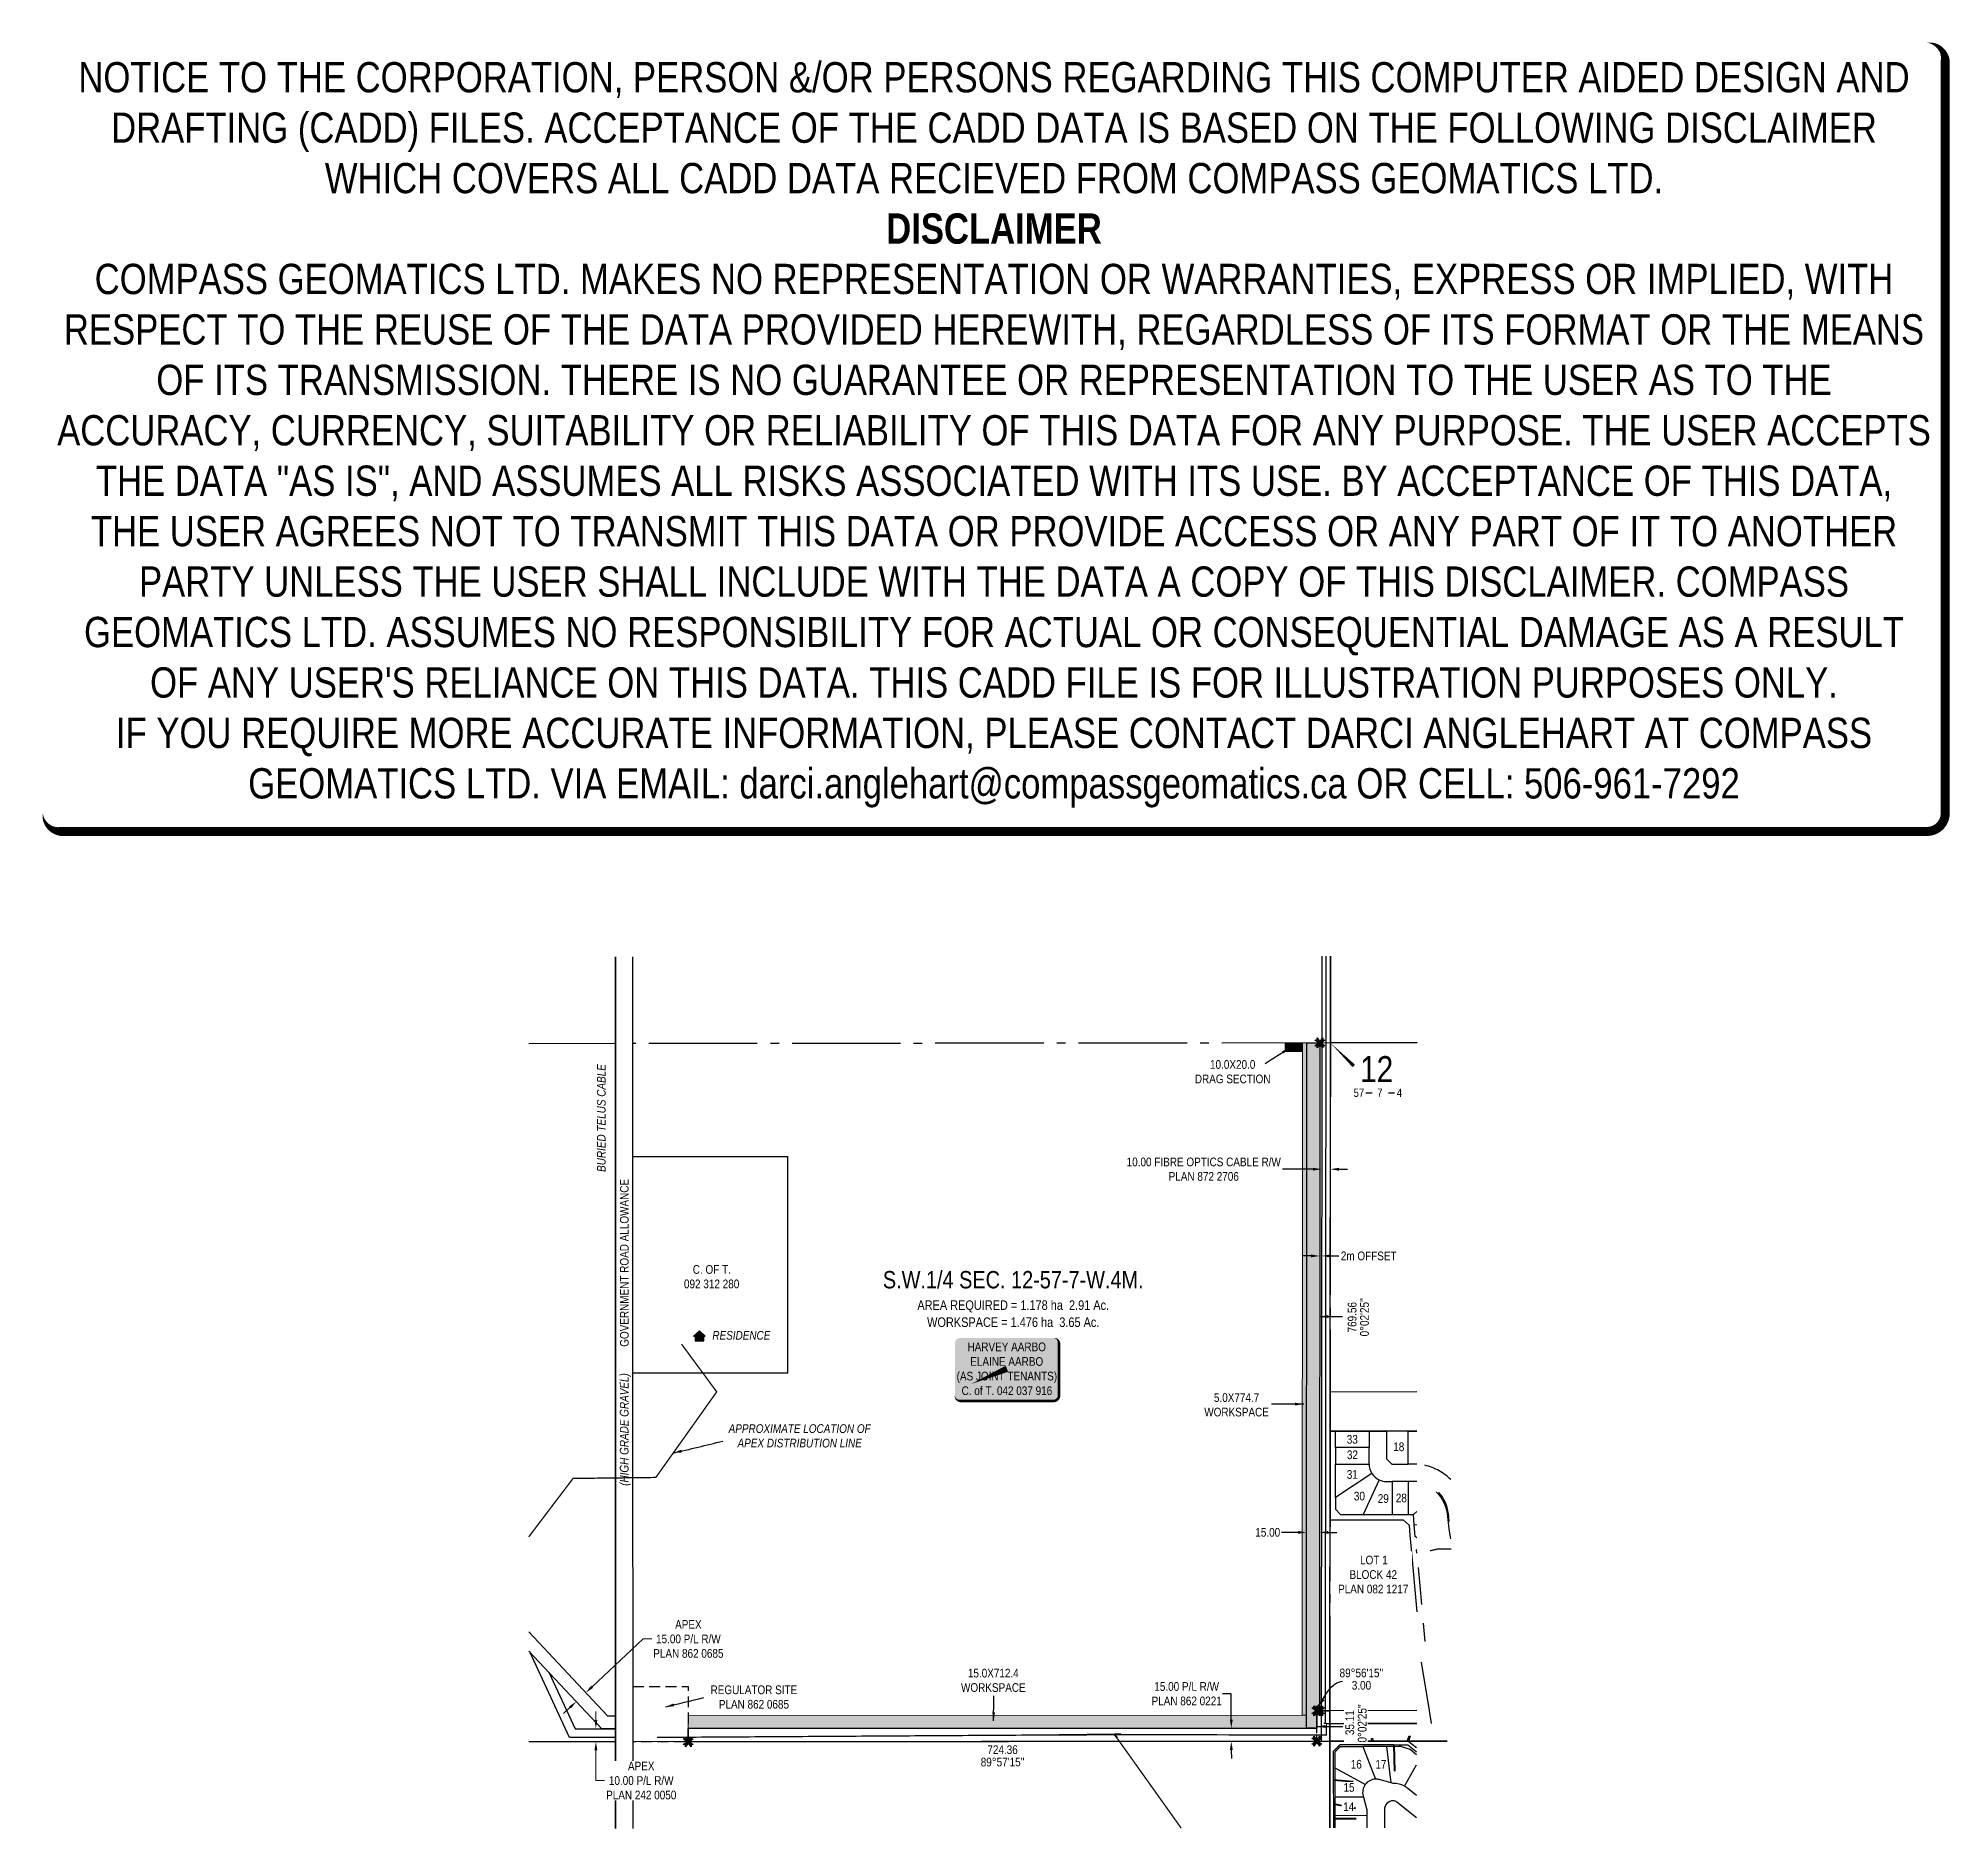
# Model space of a CAD drawing. Extents: x 504515 to 506717, y 5972761 to 5974825.
import ezdxf
from ezdxf.enums import TextEntityAlignment as Align

# ---------------------------------------------------------------- set-up
doc = ezdxf.new("R2010")
doc.units = 0
doc.header["$LTSCALE"] = 5
doc.header["$PDSIZE"] = 0.5
for name, pattern in [('0', [1, 1, 0]), ('DASHDOT', [25.4, 12.7, -6.35, 0, -6.35]), ('foc-ACCESSROAD', [3.75, 2.5, -1.25]), ('foc-QUARTERLINE', [33, 25, -3, 2, -3]), ('foc-TRAV', [1.875, 1.25, -0.625])]:
    doc.linetypes.add(name, pattern=pattern)
doc.layers.get('Defpoints').update_dxf_attribs({"color": 9})
for name, color, linetype in [('10', 1, 'Continuous'), ('9', 3, 'Continuous'), ('AS-RESIDENCE', 14, 'Continuous'), ('AS-TELEPHONE-T', 224, 'Continuous'), ('AS-TELUS', 224, 'foc-TEL'), ('C-RW', 13, 'Continuous'), ('C-SYMBOL', 7, 'Continuous'), ('CG-NOTES', 7, 'Continuous'), ('F-RW', 190, 'Continuous'), ('F-WS', 190, 'foc-ACCESSROAD'), ('L-AREAREQUIRED', 7, 'Continuous'), ('L-AREAWORK', 5, 'Continuous'), ('L-BD1', 253, 'Continuous'), ('L-MON', 1, 'Continuous'), ('L-ROAD-T', 7, 'Continuous'), ('L-SEC', 7, 'Continuous'), ('L-SECLBL', 7, 'Continuous'), ('L-SECQ', 8, 'foc-QUARTERLINE'), ('L-TITLEDB', 4, 'Continuous'), ('L-TITLEDB-T', 4, 'Continuous'), ('P-APEX RECON-TWS-H', 111, 'Continuous'), ('P-PROPOSED', 10, 'Continuous'), ('P-PROPOSED-H', 21, 'Continuous'), ('P-TRAV', 4, 'foc-TRAV'), ('P-TXT', 4, 'Continuous')]:
    doc.layers.add(name, color=color, linetype=linetype)
for name, color, linetype, lineweight in [('AS-RECON EXISTING', 151, 'DASHDOT', 40), ('F-RW-T', 190, 'Continuous', 9), ('F-WS-T', 190, 'Continuous', 9), ('P-APEX RECON-TWS-T', 104, 'Continuous', 9), ('T-TEXT', 48, 'Continuous', 18)]:
    doc.layers.add(name, color=color, linetype=linetype, lineweight=lineweight)
doc.layers.add('DISCLAIMER', color=7, linetype='Continuous', plot=False)
doc.styles.add('100L', font='ARIALN.TTF', dxfattribs={"height": 11})
doc.styles.add('175L', font='ARIALN.TTF', dxfattribs={"height": 20})
doc.styles.add('80', font='ARIALN.TTF', dxfattribs={"height": 10})
doc.styles.add('80CG', font='ARIALN.TTF', dxfattribs={"height": 10})
doc.styles.add('80L', font='ARIALN.TTF', dxfattribs={"height": 10})
doc.styles.add('80LS', font='ARIALNI.TTF', dxfattribs={"height": 10})
doc.styles.add('foc-LtypeFont', font='ARIALN.TTF', dxfattribs={"height": 7.35})
doc.styles.add('MtXpl_Arial_Narrow', font='ARIALNI.TTF')
doc.styles.add('SIMPLEX', font='ARIALN.TTF')
doc.linetypes.add('foc-TEL', pattern='A,2,-1,["T",foc-LtypeFont,S=0.2,R=0,X=-0.425,Y=-0.75],-1.24,8', length=12.24)
doc.dimstyles.new('Compass 5 000', dxfattribs={"dimscale": 5, "dimtxt": 9, "dimasz": 2, "dimexe": 0.2, "dimexo": 0.0625, "dimgap": 0.5, "dimtad": 0, "dimtih": 1, "dimtoh": 1, "dimzin": 0, "dimdsep": 46, "dimtxsty": '80CG', "dimcen": 0.1, "dimse1": 1, "dimse2": 1, "dimclrd": 256, "dimclrt": 256, "dimaunit": 1, "dimadec": 4, "dimazin": 0, "dimtfac": 0.06, "dimtofl": 0, "dimtmove": 0, "dimatfit": 1, "dimfxl": 0.2, "dimtolj": 1, "dimtzin": 0, "dimlwd": -1, "dimarcsym": 0})

# ---------------------------------------------------------------- blocks, each defined once
blk = doc.blocks.new('L-SECLBL')
at = {"layer": '9', "color": 7}
for p, q in [((-5.1, -27.8), (-12.3, -27.8)), ((20.7, -27.8), (13.5, -27.8))]:
    blk.add_line(p, q, dxfattribs=at)
at = {"layer": '10', "color": 2, "style": 'SIMPLEX'}
blk.add_attdef('SEC', text='', height=30, dxfattribs=at).set_placement((0, 0), align=Align.MIDDLE)
at = {"layer": '10', "color": 5, "style": '80L'}
blk.add_attdef('TWP', text='', height=9.5, dxfattribs=at).set_placement((-14.4, -27.4), align=Align.MIDDLE_RIGHT)
blk.add_attdef('RGE', text='', height=9.5, dxfattribs=at).set_placement((3.6, -27.4), align=Align.MIDDLE_CENTER)
blk.add_attdef('MER', text='', height=9.5, dxfattribs=at).set_placement((23.2, -27.4), align=Align.MIDDLE_LEFT)
blk = doc.blocks.new('*U372')
h = blk.add_hatch(color=59)
edge = h.paths.add_edge_path()
edge.add_line((-54, -37), (54, -37))
edge.add_arc((54, -31), 6, 270, 360)
edge.add_line((60, -31), (60, 29.5))
edge.add_arc((54, 29.5), 6, 0, 90)
edge.add_line((54, 35.5), (-54, 35.5))
edge.add_arc((-54, 29.5), 6, 90, 180)
edge.add_line((-60, 29.5), (-60, -31))
edge.add_arc((-54, -31), 6, 180, 270)
at = {"color": 1, "flags": 128}
blk.add_lwpolyline([(-54, -37, 3, 3, 0), (54, -37, 3, 3, 0.414214), (60, -31, 3, 3, 0), (60, 29.5, 3, 0, 0.414214), (54, 35.5, 0, 0, 0), (-54, 35.5, 0, 0, 0.414214), (-60, 29.5, 0, 0, 0), (-60, -31, 0, 3, 0.414214)], format="xyseb", close=True, dxfattribs=at)
blk.add_lwpolyline([(-41.1, -17.5, 0, 7.5, 0), (0, 0, 0, 0, 0)], format="xyseb", dxfattribs=at)
at = {"color": 1, "style": '80'}
blk.add_attdef('ENTER_TEXT_001', (-36, -5), '', height=10, dxfattribs=at)
blk = doc.blocks.new('*D432')
at = {"layer": 'Defpoints', "color": 0, "transparency": 16777216}
for p in [(505993.2, 5973522.2), (505993.2, 5973500.6), (506003.2, 5973500.6)]:
    blk.add_point(p, dxfattribs=at)
at = {"layer": 'L-TITLEDB-T', "transparency": 16777216}
for p, q in [((505983.2, 5973522.2), (505948.1, 5973522.2)), ((506013.2, 5973522.2), (506023.2, 5973522.2))]:
    blk.add_line(p, q, dxfattribs=at)
for points in [[(505983.2, 5973523.9), (505983.2, 5973520.6), (505993.2, 5973522.2)], [(506013.2, 5973523.9), (506013.2, 5973520.5), (506003.2, 5973522.2)]]:
    blk.add_solid(points, dxfattribs=at)
at = {"layer": 'L-TITLEDB-T', "transparency": 16777216, "insert": (505857.5, 5973522.2), "char_height": 10, "attachment_point": 5, "style": '80CG'}
blk.add_mtext('\\A1;10.00 FIBRE OPTICS CABLE R/W\\PPLAN 872 2706', dxfattribs=at)
blk = doc.blocks.new('*D433')
at = {"layer": 'Defpoints', "color": 0, "transparency": 16777216}
for p in [(505976.1, 5973346.4), (505991.1, 5973346.3), (505975.9, 5973103.9)]:
    blk.add_point(p, dxfattribs=at)
at = {"layer": 'P-TXT', "transparency": 16777216}
for p, q in [((505965.9, 5973103.9), (505947.1, 5973103.9)), ((506000.9, 5973103.9), (506010.9, 5973103.9))]:
    blk.add_line(p, q, dxfattribs=at)
for points in [[(505965.9, 5973105.6), (505965.9, 5973102.2), (505975.9, 5973103.9)], [(506000.9, 5973105.5), (506000.9, 5973102.2), (505990.9, 5973103.9)]]:
    blk.add_solid(points, dxfattribs=at)
at = {"layer": 'P-TXT', "transparency": 16777216, "insert": (505931.2, 5973103.9), "char_height": 10, "attachment_point": 5, "style": '80CG'}
blk.add_mtext('\\A1;15.00', dxfattribs=at)
blk = doc.blocks.new('res_occ')
for points in [[(0.1, 0.89), (-1.26, -0.37), (1.46, -0.37)], [(-0.9, -1.43), (1.1, -1.43), (1.1, -0.37), (-0.9, -0.37)]]:
    blk.add_hatch(color=14).paths.add_polyline_path(points)
at = {"color": 14}
for points in [[(0.1, 0.89), (-1.26, -0.37), (1.46, -0.37)], [(-0.9, -1.43), (1.1, -1.43), (1.1, -0.37), (-0.9, -0.37)]]:
    blk.add_lwpolyline(points, close=True, dxfattribs=at)
blk = doc.blocks.new('TEMP')
h = blk.add_hatch(color=255)
h.dxf.hatch_style = 1
h.paths.add_polyline_path([(0, 0.25), (-0.67, 1.15), (-0.67, 0.67), (-1.15, 0.67), (-0.25, 0), (-1.15, -0.67), (-0.67, -0.67), (-0.67, -1.15), (0, -0.25), (0.67, -1.15), (0.67, -0.67), (1.15, -0.67), (0.25, 0), (1.15, 0.67), (0.67, 0.67), (0.67, 1.15)])
h.paths.add_polyline_path([(0.57, 0.85), (0.57, 0.57), (0.85, 0.57), (0.08, 0), (0.85, -0.57), (0.57, -0.57), (0.57, -0.85), (0, -0.08), (-0.57, -0.85), (-0.57, -0.57), (-0.85, -0.57), (-0.08, 0), (-0.85, 0.57), (-0.57, 0.57), (-0.57, 0.85), (0, 0.08)], flags=16)
h = blk.add_hatch(color=1)
h.dxf.hatch_style = 1
h.paths.add_polyline_path([(0, 0.08), (-0.57, 0.85), (-0.57, 0.57), (-0.85, 0.57), (-0.08, 0), (-0.85, -0.57), (-0.57, -0.57), (-0.57, -0.85), (0, -0.08), (0.57, -0.85), (0.57, -0.57), (0.85, -0.57), (0.08, 0), (0.85, 0.57), (0.57, 0.57), (0.57, 0.85)])
at = {"color": 1}
for p, q in [((-0.08, 0), (0.08, 0)), ((0, 0.08), (0, -0.08))]:
    blk.add_line(p, q, dxfattribs=at)
at = {"color": 255, "flags": 128}
blk.add_lwpolyline([(-0.25, 0), (-1.15, 0.67), (-0.67, 0.67), (-0.67, 1.15), (0, 0.25), (0.67, 1.15), (0.67, 0.67), (1.15, 0.67), (0.25, 0), (1.15, -0.67), (0.67, -0.67), (0.67, -1.15), (0, -0.25), (-0.67, -1.15), (-0.67, -0.67), (-1.15, -0.67)], close=True, dxfattribs=at)
at = {"color": 1, "flags": 128}
blk.add_lwpolyline([(-0.08, 0), (-0.85, 0.57), (-0.57, 0.57), (-0.57, 0.85), (0, 0.08), (0.57, 0.85), (0.57, 0.57), (0.85, 0.57), (0.08, 0), (0.85, -0.57), (0.57, -0.57), (0.57, -0.85), (0, -0.08), (-0.57, -0.85), (-0.57, -0.57), (-0.85, -0.57)], close=True, dxfattribs=at)
blk = doc.blocks.new('*D435')
at = {"layer": 'Defpoints', "color": 0, "transparency": 16777216}
for p in [(505145.7, 5972919.2), (505149.8, 5972914.9), (505138.8, 5972904.7)]:
    blk.add_point(p, dxfattribs=at)
at = {"layer": 'F-RW-T', "transparency": 16777216}
for p, q in [((505153, 5972926.1), (505211.7, 5972981.1)), ((505211.7, 5972981.1), (505221.7, 5972981.1)), ((505127.5, 5972902.1), (505120.2, 5972895.3))]:
    blk.add_line(p, q, dxfattribs=at)
for points in [[(505126.4, 5972903.3), (505128.7, 5972900.9), (505134.8, 5972909)], [(505151.9, 5972927.3), (505154.2, 5972924.8), (505145.7, 5972919.2)]]:
    blk.add_solid(points, dxfattribs=at)
at = {"layer": 'F-RW-T', "transparency": 16777216, "insert": (505263.9, 5972981.1), "char_height": 10, "attachment_point": 5, "style": '80CG'}
blk.add_mtext('\\A1;APEX\\P15.00 P/L R/W\\PPLAN 862 0685', dxfattribs=at)
blk = doc.blocks.new('*D436')
at = {"layer": 'Defpoints', "color": 0, "transparency": 16777216}
for p in [(505149.2, 5972877.7), (505149.2, 5972862.7), (505157.4, 5972862.7)]:
    blk.add_point(p, dxfattribs=at)
at = {"layer": 'F-RW-T', "transparency": 16777216}
for p, q in [((505157.4, 5972887.7), (505157.4, 5972897.7)), ((505157.4, 5972852.7), (505157.4, 5972818)), ((505157.4, 5972818), (505167.4, 5972818))]:
    blk.add_line(p, q, dxfattribs=at)
for points in [[(505159, 5972887.7), (505155.7, 5972887.7), (505157.4, 5972877.7)], [(505159.1, 5972852.7), (505155.7, 5972852.7), (505157.4, 5972862.7)]]:
    blk.add_solid(points, dxfattribs=at)
at = {"layer": 'F-RW-T', "transparency": 16777216, "insert": (505209.6, 5972818), "char_height": 10, "attachment_point": 5, "style": '80CG', "bg_fill": 3, "box_fill_scale": 1.1, "bg_fill_color": 256, "bg_fill_true_color": 13158600, "bg_fill_transparency": 0}
blk.add_mtext('\\A1;APEX\\P10.00 P/L R/W\\PPLAN 242 0050', dxfattribs=at)
blk = doc.blocks.new('*D437')
at = {"layer": 'Defpoints', "color": 0, "transparency": 16777216}
for p in [(505991.2, 5973441.9), (505993.2, 5973441.9), (505991.2, 5973422.3)]:
    blk.add_point(p, dxfattribs=at)
at = {"layer": 'L-TITLEDB-T', "transparency": 16777216}
for p, q in [((505981.2, 5973422.3), (505971.2, 5973422.4)), ((506003.2, 5973422.3), (506013.2, 5973422.3))]:
    blk.add_line(p, q, dxfattribs=at)
for points in [[(505981.2, 5973424), (505981.2, 5973420.7), (505991.2, 5973422.3)], [(506003.2, 5973424), (506003.2, 5973420.7), (505993.2, 5973422.3)]]:
    blk.add_solid(points, dxfattribs=at)
at = {"layer": 'L-TITLEDB-T', "transparency": 16777216, "insert": (506047.5, 5973422.3), "char_height": 10, "attachment_point": 5, "style": '80CG'}
blk.add_mtext('\\A1;2m OFFSET', dxfattribs=at)
blk = doc.blocks.new('*D438')
at = {"layer": 'Defpoints', "color": 0, "transparency": 16777216}
for p in [(505855.4, 5972878.3), (505889.2, 5972878.3), (505855.4, 5972863.3)]:
    blk.add_point(p, dxfattribs=at)
at = {"layer": 'L-TITLEDB-T', "transparency": 16777216}
for p, q in [((505889.2, 5972918), (505879.2, 5972918)), ((505889.2, 5972888.3), (505889.2, 5972918)), ((505889.2, 5972853.3), (505889.3, 5972843.3))]:
    blk.add_line(p, q, dxfattribs=at)
for points in [[(505890.9, 5972888.3), (505887.6, 5972888.3), (505889.2, 5972878.3)], [(505890.9, 5972853.3), (505887.6, 5972853.3), (505889.2, 5972863.3)]]:
    blk.add_solid(points, dxfattribs=at)
at = {"layer": 'L-TITLEDB-T', "transparency": 16777216, "insert": (505837.8, 5972918), "char_height": 10, "attachment_point": 5, "style": '80CG'}
blk.add_mtext('\\A1;15.00 P/L R/W\\PPLAN 862 0221', dxfattribs=at)
blk = doc.blocks.new('Disclaimer_Legal')
at = {"layer": 'DISCLAIMER', "color": 254, "flags": 128}
blk.add_lwpolyline([(-3612.9, -1104.6, 37.5, 37.5, 0), (4096.1, -1104.6, 37.5, 37.5, 0.414214), (4171.1, -1029.6, 37.5, 37.5, 0), (4171.1, 2078.7, 37.5, 0, 0.414214), (4096.1, 2153.7, 0, 0, 0), (-3612.9, 2153.7, 0, 0, 0.414214), (-3687.9, 2078.7, 0, 0, 0), (-3687.9, -1029.6, 0, 37.5, 0.414214)], format="xyseb", close=True, dxfattribs=at)
at = {"layer": 'DISCLAIMER', "color": 254, "insert": (241.6, 533.9), "char_height": 125, "width": 7717.568, "attachment_point": 5, "style": '80'}
blk.add_mtext('NOTICE TO THE CORPORATION, PERSON &/OR PERSONS REGARDING THIS COMPUTER AIDED DESIGN AND DRAFTING (CADD) FILES. ACCEPTANCE OF THE CADD DATA IS BASED ON THE FOLLOWING DISCLAIMER WHICH COVERS ALL CADD DATA RECIEVED FROM COMPASS GEOMATICS LTD.\\P{\\fArial Narrow|b1|i0|c0|p34;DISCLAIMER}\\PCOMPASS GEOMATICS LTD. MAKES NO REPRESENTATION OR WARRANTIES, EXPRESS OR IMPLIED, WITH RESPECT TO THE REUSE OF THE DATA PROVIDED HEREWITH, REGARDLESS OF ITS FORMAT OR THE MEANS OF ITS TRANSMISSION. THERE IS NO GUARANTEE OR REPRESENTATION TO THE USER AS TO THE ACCURACY, CURRENCY, SUITABILITY OR RELIABILITY OF THIS DATA FOR ANY PURPOSE. THE USER ACCEPTS THE DATA "AS IS", AND ASSUMES ALL RISKS ASSOCIATED WITH ITS USE. BY ACCEPTANCE OF THIS DATA, THE USER AGREES NOT TO TRANSMIT THIS DATA OR PROVIDE ACCESS OR ANY PART OF IT TO ANOTHER PARTY UNLESS THE USER SHALL INCLUDE WITH THE DATA A COPY OF THIS DISCLAIMER. COMPASS GEOMATICS LTD. ASSUMES NO RESPONSIBILITY FOR ACTUAL OR CONSEQUENTIAL DAMAGE AS A RESULT OF ANY USER\'S RELIANCE ON THIS DATA. THIS CADD FILE IS FOR ILLUSTRATION PURPOSES ONLY.\\PIF YOU REQUIRE MORE ACCURATE INFORMATION, PLEASE CONTACT DARCI ANGLEHART AT COMPASS GEOMATICS LTD. VIA EMAIL: darci.anglehart@compassgeomatics.ca OR CELL: 506-961-7292', dxfattribs=at)

msp = doc.modelspace()

# ---------------------------------------------------------------- hatches: boundary and pattern name
at = {"layer": 'P-APEX RECON-TWS-H'}
h = msp.add_hatch(color=256, dxfattribs=at)
h.dxf.hatch_style = 1
h.paths.add_polyline_path([(505951.35, 5973667.627), (505971.34, 5973667.647), (505971.333, 5973657.652), (505951.343, 5973657.632), (505951.35, 5973667.661)])
h = msp.add_hatch(color=256, dxfattribs=at)
h.dxf.hatch_style = 1
h.paths.add_polyline_path([(505976.337, 5973667.652), (505975.797, 5972893.365), (505970.799, 5972893.361), (505971.34, 5973667.647)])
h = msp.add_hatch(color=256, dxfattribs=at)
h.dxf.hatch_style = 1
h.paths.add_polyline_path([(505263.772, 5972877.803), (505975.787, 5972878.373), (505975.797, 5972893.365), (505263.76, 5972892.796)])
at = {"layer": 'P-PROPOSED-H'}
h = msp.add_hatch(color=256, dxfattribs=at)
h.dxf.hatch_style = 1
h.paths.add_polyline_path([(505991.33, 5973667.667), (505990.793, 5972898.488), (505987.805, 5972898.485), (505987.791, 5972878.382), (505975.787, 5972878.373), (505976.337, 5973667.652)])

# ---------------------------------------------------------------- linework, layer by layer
at = {"layer": 'AS-RECON EXISTING'}
for p, q in [((505227.706, 5972867.704), (505227.732, 5972867.704)), ((505754.846, 5972871.002), (505660.003, 5972869.881)), ((505762.049, 5972871.009), (505754.846, 5972871.002)), ((505757.824, 5972866.704), (505754.846, 5972871.002)), ((506076.324, 5972859.196), (506077.37, 5972828.958)), ((506006.799, 5972818.713), (506029.757, 5972816.866)), ((506007, 5972791.358), (506032.173, 5972786.366)), ((506007.135, 5972774.204), (506032.909, 5972774.212))]:
    msp.add_line(p, q, dxfattribs=at)
at = {"layer": 'AS-RECON EXISTING', "const_width": 1.499, "flags": 128}
for points in [[(505080.084, 5973098.8), (505131.075, 5973166.03), (505226.42, 5973167.168), (505296.544, 5973265.747), (505256.064, 5973320.748)], [(506142.07, 5973096.45), (506141.336, 5973099.408), (506140.115, 5973106.806), (506138.379, 5973122.67), (506138.087, 5973125.148), (506137.658, 5973127.606), (506137.095, 5973130.037), (506136.4, 5973132.433), (506135.573, 5973134.786), (506134.619, 5973137.092), (506133.539, 5973139.341), (506132.337, 5973141.527), (506131.016, 5973143.644), (506129.581, 5973145.685), (506128.036, 5973147.643), (506126.385, 5973149.515), (506125.317, 5973150.201), (506125.301, 5973150.211)], [(506142.646, 5973084.803), (506126.654, 5973084.708), (506117.905, 5973082.616)], [(505754.846, 5972871.002), (505227.732, 5972867.704)], [(505831.43, 5972763.316), (505757.824, 5972866.704)], [(506102.729, 5972883.838), (505998.868, 5972883.711), (505998.801, 5972870.374), (505762.049, 5972871.009)], [(506102.702, 5972850.918), (506092.521, 5972859.084), (506076.324, 5972859.196), (506014.533, 5972859.205), (506006.62, 5972851.519), (506006.799, 5972818.713), (506007, 5972791.358), (506007.135, 5972774.204), (506007.22, 5972763.456)]]:
    msp.add_lwpolyline(points, dxfattribs=at)
at = {"layer": 'AS-TELUS', "flags": 128}
for points in [[(505997.701, 5972883.567), (505998.396, 5973767.647)], [(505180.122, 5972762.794), (505180.086, 5972862.744), (505179.911, 5973666.868), (505179.898, 5973766.818)], [(506022.947, 5972883.539), (505997.78, 5972883.559), (505995.781, 5972883.56)]]:
    msp.add_lwpolyline(points, dxfattribs=at)
at = {"layer": 'C-RW', "flags": 128}
msp.add_lwpolyline([(505991.33, 5973667.667), (505990.793, 5972898.488), (505987.805, 5972898.485), (505987.791, 5972878.382), (505975.787, 5972878.373), (505976.337, 5973667.652)], close=True, dxfattribs=at)
at = {"layer": 'F-RW', "flags": 128}
for points in [[(505080.108, 5972989.148), (505170.595, 5972892.725), (505180.079, 5972892.729), (505180.083, 5972877.737), (505164.107, 5972877.729), (505080.113, 5972967.234)], [(506102.741, 5972898.61), (505987.805, 5972898.485), (505987.815, 5972878.382), (505263.772, 5972877.803), (505263.784, 5972862.81), (506002.816, 5972863.402), (506002.805, 5972883.509), (506102.729, 5972883.618)]]:
    msp.add_lwpolyline(points, dxfattribs=at)
at = {"layer": 'F-RW'}
msp.add_lwpolyline([(505103.053, 5972942.788), (505133.417, 5972877.696), (505180.084, 5972877.696), (505180.084, 5972867.701), (505127.051, 5972867.701), (505081.123, 5972966.157)], dxfattribs=at)
at = {"layer": 'F-WS', "flags": 128}
msp.add_lwpolyline([(505200.179, 5972926.348), (505263.767, 5972926.399), (505263.782, 5972862.811), (505200.193, 5972862.76), (505200.179, 5972926.348)], dxfattribs=at)
at = {"layer": 'L-SEC', "flags": 128}
for points in [[(505179.888, 5973766.818), (505179.911, 5973666.868), (505179.997, 5973264.806), (505180.086, 5972862.744), (505180.122, 5972762.794)], [(505200.229, 5972762.81), (505200.193, 5972862.759), (505200.105, 5973264.824), (505200.018, 5973666.887), (505199.994, 5973766.838)], [(505180.086, 5972862.744), (505080.136, 5972862.719)], [(506102.712, 5972863.552), (506002.763, 5972863.402), (505601.478, 5972863.081), (505200.193, 5972862.759)]]:
    msp.add_lwpolyline(points, dxfattribs=at)
at = {"layer": 'L-SECLBL', "flags": 128}
msp.add_lwpolyline([(506003.423, 5973667.679, 0, 3.998, 0), (506030.272, 5973641.215, 0, 0, 0)], format="xyseb", dxfattribs=at)
at = {"layer": 'L-SECQ', "flags": 128}
for points in [[(506003.394, 5973767.643), (506003.324, 5973667.679)], [(505179.911, 5973666.868), (505079.961, 5973666.829)], [(506003.324, 5973667.679), (505200.018, 5973666.887)], [(506003.324, 5973667.679), (506002.763, 5972863.402)], [(506103.373, 5973667.777), (506003.324, 5973667.679)], [(506002.763, 5972863.402), (506002.834, 5972763.453)]]:
    msp.add_lwpolyline(points, dxfattribs=at)
at = {"layer": 'L-TITLEDB', "linetype": 'Continuous'}
for p, q in [((506067.966, 5973162.494), (506074.657, 5973162.499)), ((506002.972, 5973118.366), (506087.288, 5973118.434)), ((506002.972, 5973118.366), (506087.288, 5973118.434)), ((506087.288, 5973118.434), (506093.92, 5973112.37)), ((506087.288, 5973118.434), (506093.92, 5973112.37)), ((506093.92, 5973112.37), (506094.941, 5973100.456)), ((506093.92, 5973112.37), (506094.941, 5973100.456)), ((506138.925, 5973126.09), (506139.797, 5973116.306)), ((506094.941, 5973100.456), (506095.273, 5973096.741)), ((506094.941, 5973100.456), (506095.273, 5973096.741)), ((506095.273, 5973096.741), (506096.361, 5973084.524)), ((506095.273, 5973096.741), (506096.361, 5973084.524)), ((506096.361, 5973084.524), (506102.835, 5973012.278)), ((506096.361, 5973084.524), (506102.835, 5973012.278)), ((506104.35, 5973063.515), (506106.298, 5973042.175)), ((506106.298, 5973042.175), (506108.202, 5973020.821)), ((506110.109, 5972999.467), (506112.016, 5972978.113)), ((506108.027, 5972954.33), (506116.997, 5972898.665)), ((506108.027, 5972954.33), (506116.997, 5972898.665)), ((506116.997, 5972898.665), (506119.413, 5972883.676)), ((506116.997, 5972898.665), (506119.413, 5972883.676)), ((506073.491, 5972815.424), (506068.261, 5972857.404)), ((506102.706, 5972855.548), (506092.663, 5972863.581)), ((506043.52, 5972813.473), (506008.876, 5972832.432)), ((506088.703, 5972811.499), (506102.69, 5972836.246)), ((506041.425, 5972798.992), (506008.874, 5972798.901)), ((506065.505, 5972784.324), (506065.538, 5972763.503)), ((506102.64, 5972775.104), (506079.937, 5972793.265))]:
    msp.add_line(p, q, dxfattribs=at)
at = {"layer": 'L-TITLEDB', "flags": 128}
for points in [[(505993.398, 5973767.65), (505993.329, 5973667.686), (505992.768, 5972863.409), (506002.763, 5972863.402), (506003.324, 5973667.679), (506003.394, 5973767.643)], [(505200.046, 5973536.963), (505377.944, 5973537.001), (505377.998, 5973287.144), (505200.099, 5973287.106), (505200.046, 5973536.963)]]:
    msp.add_lwpolyline(points, dxfattribs=at)
at = {"layer": 'L-TITLEDB', "linetype": 'Continuous'}
for points in [[(506103.043, 5973265.671), (506003.092, 5973265.548), (506003.055, 5973220.527)], [(506103.006, 5973220.55), (506092.969, 5973220.508), (506068.077, 5973220.515), (506047.987, 5973220.521), (506009.136, 5973220.533), (506003.055, 5973220.527), (506002.972, 5973118.366), (506003.055, 5973220.527), (506009.136, 5973220.533)], [(506009.116, 5973201.541), (506009.136, 5973220.533), (506047.987, 5973220.521), (506047.977, 5973201.575)], [(506047.987, 5973220.521), (506068.077, 5973220.515), (506068.062, 5973188.695), (506074.15, 5973182.608), (506092.953, 5973182.595)], [(506099.068, 5973182.629), (506092.953, 5973182.595), (506092.969, 5973220.508), (506068.077, 5973220.515)], [(506092.969, 5973220.508), (506103.006, 5973220.55)], [(506009.072, 5973144.114), (506009.098, 5973182.457), (506047.971, 5973182.491), (506047.977, 5973201.575), (506009.116, 5973201.541), (506009.098, 5973182.457)], [(506051.209, 5973171.571), (506009.072, 5973144.114), (506009.067, 5973130.556), (506015.158, 5973124.469), (506041.121, 5973124.49)], [(506059.559, 5973164.341), (506041.121, 5973124.49), (506074.685, 5973124.517)], [(506092.928, 5973162.514), (506074.657, 5973162.499), (506074.685, 5973124.517), (506092.955, 5973124.532)], [(506099.081, 5973162.521), (506092.928, 5973162.514), (506092.955, 5973124.532), (506098.949, 5973124.537)], [(506099.998, 5973112.754), (506098.949, 5973124.537), (506102.93, 5973128.006)], [(506102.905, 5973097.533), (506101.175, 5973099.114), (506099.998, 5973112.754), (506102.917, 5973113.015)], [(506102.89, 5973079.882), (506102.53, 5973083.92), (506102.894, 5973084.318)], [(506050.741, 5972863.471), (506002.762, 5972863.403), (506002.779, 5972883.51), (506102.729, 5972883.652)], [(506002.834, 5972763.453), (506002.762, 5972863.403), (506050.741, 5972863.471), (506050.737, 5972866.517), (506052.26, 5972866.52), (506052.264, 5972863.473), (506050.741, 5972863.471), (506052.264, 5972863.473)], [(506091.945, 5972863.579), (506093.956, 5972869.583), (506095.394, 5972869.08), (506093.47, 5972863.582)], [(506045.411, 5972777.674), (506008.889, 5972777.581), (506008.874, 5972798.901), (506008.876, 5972832.432), (506008.864, 5972851.226), (506014.951, 5972857.327), (506040.844, 5972857.364)], [(506102.699, 5972847.751), (506095.287, 5972853.679), (506084.436, 5972857.427), (506068.261, 5972857.404), (506040.844, 5972857.364), (506055.26, 5972819.611)], [(506041.042, 5972800.41), (506041.425, 5972798.992), (506045.399, 5972784.294), (506045.411, 5972777.674), (506045.433, 5972763.487)], [(506075.775, 5972814.815), (506073.491, 5972815.424), (506059.652, 5972819.11)], [(506102.661, 5972800.836), (506092.495, 5972808.967)], [(506008.9, 5972763.458), (506008.889, 5972777.581)]]:
    msp.add_lwpolyline(points, dxfattribs=at)
msp.add_lwpolyline([(506092.663, 5972863.581), (506091.945, 5972863.579), (506052.264, 5972863.473), (506091.945, 5972863.579), (506092.663, 5972863.581), (506093.47, 5972863.582), (506137.868, 5972863.583), (506093.47, 5972863.582)], close=True, dxfattribs=at)
for centre, radius, start, end in [((506067.971, 5973182.481), 20, 179.973481, 213.061233), ((506099.111, 5973122.512), 60.117, 86.315228, 90.040706), ((506099.084, 5973122.518), 60.117, 60.466442, 77.608178), ((506099.06, 5973122.531), 60.117, 44.488803, 60.440144), ((506067.966, 5973182.489), 20, 213.086022, 245.143983), ((506067.955, 5973182.494), 20, 245.178514, 270.032192), ((506099.087, 5973122.521), 40, 84.447123, 90.008717), ((506099.085, 5973122.524), 40, 5.115575, 43.373106), ((506055.742, 5972804.388), 15.228, 143.375125, 195.141636), ((506055.747, 5972804.384), 15.235, 91.833606, 143.373678), ((506055.743, 5972804.355), 15.264, 75.159953, 91.813917), ((506075.808, 5972788.087), 26.728, 61.154228, 90.070789), ((506075.803, 5972788.071), 26.744, 51.381339, 61.162106), ((506075.845, 5972784.368), 10.34, 90.268683, 180.242028), ((506075.807, 5972788.073), 6.635, 51.501042, 90.086197)]:
    msp.add_arc(centre, radius, start, end, dxfattribs=at)
at = {"layer": 'P-APEX RECON-TWS-T', "flags": 128}
for points in [[(505951.35, 5973667.627), (505971.34, 5973667.647), (505971.333, 5973657.652), (505951.343, 5973657.632), (505951.35, 5973667.661)], [(505976.337, 5973667.652), (505975.797, 5972893.365), (505970.799, 5972893.361), (505971.34, 5973667.647)], [(505263.772, 5972877.803), (505975.787, 5972878.373), (505975.797, 5972893.365), (505263.76, 5972892.796)]]:
    msp.add_lwpolyline(points, close=True, dxfattribs=at)
at = {"layer": 'P-PROPOSED', "flags": 128}
for points in [[(505991.33, 5973667.667), (505990.793, 5972898.488), (505987.805, 5972898.485), (505987.791, 5972878.382), (505975.787, 5972878.373), (505976.337, 5973667.652)], [(505263.772, 5972877.803), (505987.815, 5972878.382), (505987.805, 5972898.485), (506002.787, 5972898.501), (506002.763, 5972863.402), (505263.784, 5972862.81)]]:
    msp.add_lwpolyline(points, close=True, dxfattribs=at)
at = {"layer": 'P-TRAV', "flags": 128}
msp.add_lwpolyline([(505987.78, 5972863.39), (505987.791, 5972878.382)], dxfattribs=at)

# ---------------------------------------------------------------- block references
at = {"xscale": 0.2788130830412645, "yscale": 0.2788130830412645, "zscale": 0.2788130830412645}
msp.add_blockref('Disclaimer_Legal', (505548.544, 5974219.297), dxfattribs=at)
at = {"layer": 'AS-RESIDENCE', "color": 3, "xscale": 4.997509999999989, "yscale": 4.997509999999989, "zscale": 4.997509999999989}
msp.add_blockref('res_occ', (505276.128, 5973331.776), dxfattribs=at)
at = {"layer": 'CG-NOTES'}
ref = msp.add_blockref('*U372', (505630.775, 5973292.348), dxfattribs=dict(at, xscale=0.999502, yscale=0.999502, zscale=0.999502))
ref.add_attrib('ENTER_TEXT_001', 'HARVEY AARBO', (505585.413, 5973312.6), dxfattribs={"layer": '0', "color": 1, "height": 9.99502, "style": '80'})
ref.add_attrib('ENTER_TEXT_002', 'ELAINE AARBO', (505588.573, 5973295.765), dxfattribs={"layer": '0', "color": 1, "height": 9.99502, "style": '80'})
ref.add_attrib('ENTER_TEXT_003', '(AS JOINT TENANTS)', (505572.895, 5973278.929), dxfattribs={"layer": '0', "color": 1, "height": 9.99502, "style": '80'})
ref.add_attrib('ENTER_TEXT_004', 'C. of T. 042 037 916', (505578.571, 5973262.094), dxfattribs={"layer": '0', "color": 1, "height": 9.99502, "style": '80'})
at = {"layer": 'L-MON', "xscale": 4.997509999999989, "yscale": 4.997509999999989, "zscale": 4.997509999999989}
msp.add_blockref('TEMP', (505991.33, 5973667.667), dxfattribs=at)
at = {"layer": 'L-MON', "color": 2, "xscale": 4.997509999999995, "yscale": 4.997509999999995, "zscale": 4.997509999999995}
for p in [(505987.805, 5972898.485), (505990.793, 5972898.488), (505987.78, 5972863.39)]:
    msp.add_blockref('TEMP', p, dxfattribs=at)
at = {"layer": 'L-SECLBL', "xscale": 0.999502, "yscale": 0.999502, "zscale": 0.999502}
msp.add_blockref('L-SECLBL', (506056.649, 5973637.724), dxfattribs=at).add_auto_attribs({'SEC': '12', 'TWP': '57', 'RGE': '7', 'MER': '4'})

# ---------------------------------------------------------------- texts
at = {"layer": 'AS-RECON EXISTING', "linetype": '0', "insert": (505298.805, 5973228.446), "char_height": 10.00105, "attachment_point": 1, "style": '100L'}
msp.add_mtext_dynamic_manual_height_columns('\\pi11.4744;{\\fArial Narrow|b0|i1|c0|p34;APPROXIMATE LOCATION OF \\P\\pi21.69034;APEX DISTRIBUTION LINE}', width=187.12013, gutter_width=55.071, heights=[0], dxfattribs=at)
at = {"layer": 'AS-RESIDENCE', "insert": (505291.205, 5973335.893), "char_height": 10.00105, "attachment_point": 1, "style": '100L'}
msp.add_mtext_dynamic_manual_height_columns('\\pi0.3263;{\\fArial Narrow|b0|i1|c0|p34;RESIDENCE}', width=67.43311, gutter_width=55.071, heights=[0], dxfattribs=at)
at = {"layer": 'AS-TELEPHONE-T', "insert": (505158.648, 5973518.776), "char_height": 10.00755, "width": 124.81902, "attachment_point": 1, "rotation": 90.012283, "line_spacing_factor": 1.010232, "style": 'MtXpl_Arial_Narrow'}
msp.add_mtext('\\pi0.2992;BURIED TELUS CABLE', dxfattribs=at)
at = {"layer": 'C-SYMBOL', "color": 3, "style": '175L'}
msp.add_text('S.W.1/4 SEC. 12-57-7-W.4M.', height=19.99004, dxfattribs=at).set_placement((505638.084, 5973378.965), align=Align.BOTTOM_CENTER)
at = {"layer": 'L-AREAREQUIRED', "color": 5, "style": '100L'}
msp.add_text('AREA REQUIRED = 1.178 ha  2.91 Ac.', height=10.99452, dxfattribs=at).set_placement((505638.084, 5973356.879), align=Align.BOTTOM_CENTER)
at = {"layer": 'L-AREAWORK', "color": 5, "style": '100L'}
msp.add_text('WORKSPACE = 1.476 ha  3.65 Ac.', height=10.99452, dxfattribs=at).set_placement((505638.084, 5973337.218), align=Align.BOTTOM_CENTER)
at = {"layer": 'L-BD1', "style": '80L'}
for s, rotation, p in [("0°02'25''", 89.96, (506042.564, 5973351.687)), ('769.56', 89.96, (506028.321, 5973351.697)), ("89°56'15''", 0.0625, (506039.121, 5972942.012)), ('3.00', 0.0625, (506039.137, 5972927.769)), ("89°57'15''", 0.0458, (505625.801, 5972839.362)), ('724.36', 0.0458, (505625.79, 5972853.605))]:
    msp.add_text(s, height=9.995, rotation=rotation, dxfattribs=at).set_placement(p, align=Align.MIDDLE)
at = {"layer": 'L-ROAD-T', "style": '80L'}
msp.add_text('GOVERNMENT ROAD ALLOWANCE', height=9.99502, rotation=90.012261, dxfattribs=at).set_placement((505190.128, 5973414.354), align=Align.MIDDLE_CENTER)
at = {"layer": 'L-TITLEDB-T', "insert": (505258.52, 5973411.801), "char_height": 10.00755, "attachment_point": 1, "style": '100L'}
msp.add_mtext_dynamic_manual_height_columns('\\pi10.43304;C. OF T.\\P\\pi0.27872;092 312 280', width=63.29237, gutter_width=55.071, heights=[0], dxfattribs=at)
at = {"layer": 'P-APEX RECON-TWS-T', "insert": (505890.818, 5973634.491), "char_height": 9.99502, "attachment_point": 5, "style": '80CG', "bg_fill": 2}
msp.add_mtext('\\A1;10.0X20.0\\PDRAG SECTION', dxfattribs=at)
at = {"layer": 'P-APEX RECON-TWS-T', "insert": (505615.124, 5972933.419), "char_height": 9.99502, "attachment_point": 5, "style": '80CG', "bg_fill": 3, "box_fill_scale": 1.1, "bg_fill_color": 256, "bg_fill_true_color": 13158600, "bg_fill_transparency": 0}
msp.add_mtext('\\A1;15.0X712.4\\PWORKSPACE', dxfattribs=at)
at = {"layer": 'T-TEXT', "style": '80LS'}
msp.add_text('(HIGH GRADE GRAVEL)', height=9.99502, rotation=90.012261, dxfattribs=at).set_placement((505189.969, 5973222.399), align=Align.MIDDLE_CENTER)

# ---------------------------------------------------------------- dimensions: what is measured, and where the dimension line sits
at = {"layer": 'F-RW-T'}
dim = msp.add_linear_dim(base=(505145.738, 5972919.212), p1=(505138.843, 5972904.65), p2=(505149.776, 5972914.91), angle=43.180791, text='APEX\\P15.00 P/L R/W\\PPLAN 862 0685', dimstyle='Compass 5 000', dxfattribs=at)
dim.commit()
dim.dimension.update_dxf_attribs({"geometry": '*D435', "text_midpoint": (505263.92, 5972981.071), "dimtype": 161})
at = {"layer": 'L-TITLEDB-T', "color": 3}
dim = msp.add_linear_dim(base=(505993.227, 5973522.215), p1=(506003.207, 5973500.578), p2=(505993.212, 5973500.585), angle=179.960025, text='10.00 FIBRE OPTICS CABLE R/W\\PPLAN 872 2706', dimstyle='Compass 5 000', dxfattribs=at)
dim.commit()
dim.dimension.update_dxf_attribs({"geometry": '*D432', "text_midpoint": (505857.493, 5973522.246), "dimtype": 161})
at = {"layer": 'L-TITLEDB-T', "color": 2}
for base, p1, p2, angle, text, picture, middle in [((505991.159, 5973422.337), (505993.171, 5973441.918), (505991.172, 5973441.919), 179.960025, '2m OFFSET', '*D437', (506047.537, 5973422.322)), ((505889.227, 5972878.303), (505855.397, 5972863.284), (505855.385, 5972878.276), 90.045832, '15.00 P/L R/W\\PPLAN 862 0221', '*D438', (505837.752, 5972918.046))]:
    dim = msp.add_linear_dim(base=base, p1=p1, p2=p2, angle=angle, text=text, dimstyle='Compass 5 000', dxfattribs=at)
    dim.commit()
    dim.dimension.update_dxf_attribs({"geometry": picture, "text_midpoint": middle, "dimtype": 161})

# ---------------------------------------------------------------- leaders
at = {"layer": 'AS-RECON EXISTING', "linetype": '0', "path_type": 1}
msp.add_leader([(505246.402, 5973195.257), (505303.602, 5973209.012)], dimstyle='Compass 5 000', override={"dimgap": 0.5, "dimtad": 0}, dxfattribs=at)
at = {"layer": 'L-BD1', "path_type": 1}
msp.add_leader([(505991.11, 5973352.465), (506017.415, 5973352.608)], dimstyle='Compass 5 000', override={"dimgap": 0.5, "dimtad": 0}, dxfattribs=at)
at = {"layer": 'P-APEX RECON-TWS-T', "path_type": 1}
msp.add_leader([(505972.648, 5973251.66), (505935.369, 5973251.66)], dimstyle='Compass 5 000', override={"dimgap": 0.5, "dimtad": 0}, dxfattribs=at)

# ---------------------------------------------------------------- next in the draw order: texts
at = {"layer": 'F-WS-T', "insert": (505339.398, 5972914.14), "char_height": 9.99502, "attachment_point": 5, "style": '80CG', "bg_fill": 3, "box_fill_scale": 1.1, "bg_fill_color": 256, "bg_fill_true_color": 13158600, "bg_fill_transparency": 0}
msp.add_mtext('\\A1;REGULATOR SITE\\PPLAN 862 0685', dxfattribs=at)
at = {"layer": 'L-BD1', "insert": (506020.692, 5972861.96), "char_height": 9.99502, "width": 42.87041, "attachment_point": 1, "rotation": 89.96, "line_spacing_factor": 0.855, "style": '80L', "bg_fill": 3, "box_fill_scale": 1.15, "bg_fill_color": 256, "bg_fill_true_color": 256, "bg_fill_transparency": 0}
msp.add_mtext("\\pi8.396;35.11 \\P\\pi-0.05818;0°02'25''", dxfattribs=at)
at = {"layer": 'L-TITLEDB-T', "char_height": 10.00419, "attachment_point": 1, "style": '100L', "bg_fill": 3, "box_fill_scale": 1.1, "bg_fill_color": 256, "bg_fill_transparency": 0}
for s, insert in [('\\pi0.27863;33', (506021.926, 5973216.069)), ('\\pi0.65055;18', (506075.115, 5973207.55)), ('\\pi0.28887;30', (506030.12, 5973150.74)), ('\\pi0.19674;29', (506057.699, 5973147.905)), ('\\pi0.66419;16', (506026.144, 5972841.796)), ('\\pi0.66419;17', (506054.546, 5972841.792)), ('\\pi0.63007;15', (506017.849, 5972815.172))]:
    msp.add_mtext_dynamic_manual_height_columns(s, width=12.30161, gutter_width=55.071, heights=[0], dxfattribs=dict(at, insert=insert))
at = {"layer": 'L-TITLEDB-T', "insert": (506011.725, 5973077.028), "char_height": 10.00419, "attachment_point": 1, "style": '100L', "bg_fill": 2}
msp.add_mtext_dynamic_manual_height_columns('\\pi25.78045;LOT 1\\P\\pi13.57206;BLOCK 42\\P\\pi0.49018;PLAN 082 1217', width=80.47478, gutter_width=55.071, heights=[0], dxfattribs=at)
at = {"layer": 'P-APEX RECON-TWS-T', "insert": (505895.302, 5973250.746), "char_height": 9.99502, "attachment_point": 5, "style": '80CG', "bg_fill": 3, "box_fill_scale": 1.1, "bg_fill_color": 256, "bg_fill_true_color": 13158600, "bg_fill_transparency": 0}
msp.add_mtext('\\A1;5.0X774.7\\PWORKSPACE', dxfattribs=at)

# ---------------------------------------------------------------- next in the draw order: dimensions: what is measured, and where the dimension line sits
at = {"layer": 'F-RW-T', "color": 2}
dim = msp.add_linear_dim(base=(505157.384, 5972862.738), p1=(505149.237, 5972877.696), p2=(505149.24, 5972862.736), angle=270.013954, text='APEX\\P10.00 P/L R/W\\PPLAN 242 0050', dimstyle='Compass 5 000', override={"dimtfill": 1}, dxfattribs=at)
dim.commit()
dim.dimension.update_dxf_attribs({"geometry": '*D436', "text_midpoint": (505209.616, 5972817.995), "dimtype": 161})

# ---------------------------------------------------------------- next in the draw order: leaders
at = {"layer": 'P-APEX RECON-TWS-T', "path_type": 1}
for points in [[(505956.919, 5973662.222), (505928.075, 5973643.567)], [(505615.471, 5972886.75), (505615.617, 5972915.66)]]:
    msp.add_leader(points, dimstyle='Compass 5 000', override={"dimgap": 0.5, "dimtad": 0}, dxfattribs=at)

# ---------------------------------------------------------------- next in the draw order: block references
at = {"layer": 'L-MON', "xscale": 4.997509999999989, "yscale": 4.997509999999989, "zscale": 4.997509999999989}
msp.add_blockref('TEMP', (505263.784, 5972862.81), dxfattribs=at)

# ---------------------------------------------------------------- next in the draw order: texts
at = {"layer": 'L-TITLEDB-T', "char_height": 10.00419, "attachment_point": 1, "style": '100L', "bg_fill": 3, "box_fill_scale": 1.1, "bg_fill_color": 256, "bg_fill_transparency": 0}
for s, insert in [('\\pi0.30934;32', (506022.083, 5973198.31)), ('\\pi0.19674;28', (506078.501, 5973148.535)), ('\\pi0.67443;14', (506017.371, 5972792.852))]:
    msp.add_mtext_dynamic_manual_height_columns(s, width=12.30161, gutter_width=55.071, heights=[0], dxfattribs=dict(at, insert=insert))

# ---------------------------------------------------------------- next in the draw order: leaders
at = {"layer": 'F-WS-T', "path_type": 1}
msp.add_leader([(505237.447, 5972902.809), (505281.556, 5972913.593)], dimstyle='Compass 5 000', override={"dimgap": 0.5, "dimtad": 0}, dxfattribs=at)
at = {"layer": 'L-BD1', "path_type": 1}
for points in [[(505989.275, 5972903.704), (506010.915, 5972930.467), (506017.162, 5972932.631)], [(505987.813, 5972880.292), (506017.608, 5972880.433)]]:
    msp.add_leader(points, dimstyle='Compass 5 000', override={"dimgap": 0.5, "dimtad": 0}, dxfattribs=at)

# ---------------------------------------------------------------- next in the draw order: texts
at = {"layer": 'L-TITLEDB-T', "insert": (506021.138, 5973175.628), "char_height": 10.00419, "attachment_point": 1, "style": '100L', "bg_fill": 3, "box_fill_scale": 1.1, "bg_fill_color": 256, "bg_fill_transparency": 0}
msp.add_mtext_dynamic_manual_height_columns('\\pi1.06682;31', width=12.30161, gutter_width=55.071, heights=[0], dxfattribs=at)

# ---------------------------------------------------------------- next in the draw order: dimensions: what is measured, and where the dimension line sits
at = {"layer": 'P-TXT'}
dim = msp.add_linear_dim(base=(505975.944, 5973103.877), p1=(505991.106, 5973346.349), p2=(505976.113, 5973346.36), angle=179.960025, text='15.00', dimstyle='Compass 5 000', dxfattribs=at)
dim.commit()
dim.dimension.update_dxf_attribs({"geometry": '*D433', "text_midpoint": (505931.177, 5973103.897), "dimtype": 161})

doc.saveas('drawing.dxf')
